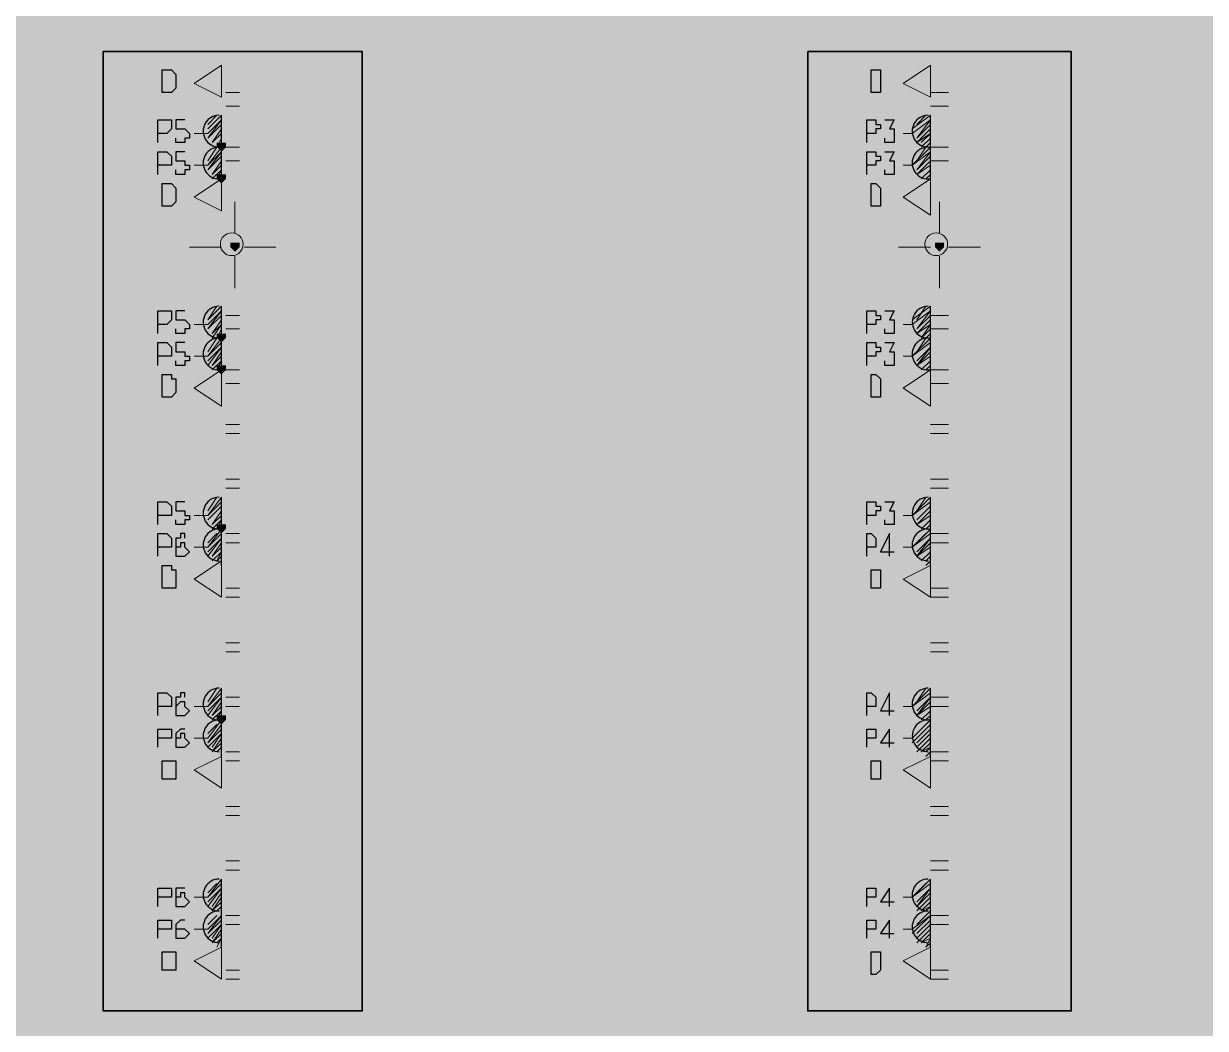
# Model space of a CAD drawing. Header units: millimetres. Extents: x -59 to 47, y 152 to 919.
# Drawn here: x 7.31 to 12.82, y 359.83 to 364.5 of the extents above; entities that cross this region are included whole.
import ezdxf

# ---------------------------------------------------------------- set-up
doc = ezdxf.new("R2010")
doc.units = ezdxf.units.MM
for name, color, linetype in [('PDF_014404$_ps_ELEC', 2, 'Continuous'), ('PDF_014404$_PS_ELECTRONICS', 5, 'Continuous'), ('PDF_014404$_ps_POWER$SKIRTING', 4, 'Continuous'), ('PDF_014404$_ps_TEXTBOLD$POWER', 2, 'Continuous'), ('PDF_014404$FT', 7, 'Continuous')]:
    doc.layers.add(name, color=color, linetype=linetype)
for name, color, linetype, true_color in [('PDF_014404$_PS_ELECTRONICS$CABLE$TRAY', 7, 'Continuous', 0xdd0037), ('PDF_014404$_ps_POWER$CABLE$TRAY', 7, 'Continuous', 0x7fbfff), ('PDF_014404$_ps_THIN', 7, 'Continuous', 0x7fbfff), ('PDF_014404$HL-TMP', 7, 'Continuous', 0x800000)]:
    doc.layers.add(name, color=color, linetype=linetype, true_color=true_color)

msp = doc.modelspace()

# ---------------------------------------------------------------- hatches: boundary and pattern name
at = {"layer": 'PDF_014404$_ps_THIN', "transparency": 33554559}
for points in [[(8.234, 363.9508), (8.2128, 363.9508), (8.2128, 363.9296), (8.234, 363.9084), (8.2552, 363.9296), (8.2552, 363.9508)], [(8.234, 363.8026), (8.2128, 363.8026), (8.2128, 363.7814), (8.234, 363.7602), (8.2552, 363.7814), (8.2552, 363.8026)], [(8.2975, 363.4851), (8.2764, 363.4851), (8.2764, 363.4639), (8.2975, 363.4427), (8.3187, 363.4639), (8.3187, 363.4851)], [(8.2975, 363.4851), (8.2764, 363.4851), (8.2764, 363.4639), (8.2975, 363.4427), (8.3187, 363.4639), (8.3187, 363.4851)], [(11.5784, 363.4851), (11.5573, 363.4851), (11.5573, 363.4639), (11.5784, 363.4427), (11.5996, 363.4639), (11.5996, 363.4851)], [(11.5784, 363.4851), (11.5573, 363.4851), (11.5573, 363.4639), (11.5784, 363.4427), (11.5996, 363.4639), (11.5996, 363.4851)], [(8.234, 363.0617), (8.2128, 363.0617), (8.2128, 363.0406), (8.234, 363.0194), (8.2552, 363.0406), (8.2552, 363.0617)], [(8.234, 362.9136), (8.2128, 362.9136), (8.2128, 362.8924), (8.234, 362.8712), (8.2552, 362.8924), (8.2552, 362.9136)], [(8.234, 362.1727), (8.2128, 362.1727), (8.2128, 362.1515), (8.234, 362.1304), (8.2552, 362.1515), (8.2552, 362.1727)], [(8.234, 361.2837), (8.2128, 361.2837), (8.2128, 361.2625), (8.234, 361.2414), (8.2552, 361.2625), (8.2552, 361.2837)]]:
    msp.add_hatch(color=256, dxfattribs=at).paths.add_polyline_path(points)

# ---------------------------------------------------------------- linework, layer by layer
at = {"layer": 'PDF_014404$_ps_ELEC', "lineweight": 25}
for points in [[(8.2234, 364.0778, 1.00004), (8.2234, 363.9296, 1.00004), (8.2234, 363.7814)], [(11.5255, 364.0778, 1.00004), (11.5255, 363.9296, 1.00004), (11.5255, 363.7814)], [(8.2234, 363.1887, 1.00004), (8.2234, 363.0406, 1.00004), (8.2234, 362.8924)], [(11.5255, 363.1887, 1.00004), (11.5255, 363.0406, 1.00004), (11.5255, 362.8924)], [(8.2234, 362.2997, 1.00004), (8.2234, 362.1516, 1.00004), (8.2234, 362.0034)], [(11.5255, 362.2997, 1.00004), (11.5255, 362.1516, 1.00004), (11.5255, 362.0034)], [(8.2234, 361.4107, 1.00004), (8.2234, 361.2625, 1.00004), (8.2234, 361.1144)], [(11.5255, 361.4107, 1.00004), (11.5255, 361.2625, 1.00004), (11.5255, 361.1144)], [(8.2234, 360.5217, 1.00004), (8.2234, 360.3735, 1.00004), (8.2234, 360.2253)], [(11.5255, 360.5217, 1.00004), (11.5255, 360.3735, 1.00004), (11.5255, 360.2253)]]:
    msp.add_lwpolyline(points, format="xyb", dxfattribs=at)
for points in [[(8.234, 363.7814), (8.234, 363.9296), (8.234, 364.0778)], [(11.5361, 363.7814), (11.5361, 363.9296), (11.5361, 364.0778)], [(8.234, 362.8924), (8.234, 363.0406), (8.234, 363.1887)], [(11.5361, 362.8924), (11.5361, 363.0406), (11.5361, 363.1887)], [(8.234, 361.9822), (8.234, 362.1515), (8.234, 362.2997)], [(11.5361, 361.9822), (11.5361, 362.1515), (11.5361, 362.2997)], [(8.234, 361.0932), (8.234, 361.2625), (8.234, 361.4107)], [(11.5361, 361.0932), (11.5361, 361.2625), (11.5361, 361.4107)], [(8.234, 360.2042), (8.234, 360.3523), (8.234, 360.5217)], [(11.5361, 360.2042), (11.5361, 360.3523), (11.5361, 360.5217)]]:
    msp.add_lwpolyline(points, dxfattribs=at)
at = {"layer": 'PDF_014404$_ps_ELEC', "lineweight": 0}
for points in [[(8.1705, 363.9931), (8.107, 363.9931)], [(11.4514, 363.9931), (11.4091, 363.9931)], [(8.1705, 363.8449), (8.107, 363.8449)], [(11.4514, 363.8449), (11.4091, 363.8449)], [(8.1705, 363.1041), (8.107, 363.1041)], [(11.4514, 363.1041), (11.4091, 363.1041)], [(8.1705, 362.9559), (8.107, 362.9559)], [(11.4514, 362.9559), (11.4091, 362.9559)], [(8.1705, 362.215), (8.107, 362.215)], [(11.4514, 362.215), (11.4091, 362.215)], [(8.1705, 362.0669), (8.107, 362.0669)], [(11.4514, 362.0669), (11.4091, 362.0669)], [(8.1705, 361.326), (8.107, 361.326)], [(11.4514, 361.326), (11.4091, 361.326)], [(8.1705, 361.1779), (8.107, 361.1779)], [(11.4514, 361.1779), (11.4091, 361.1779)], [(8.1705, 360.437), (8.107, 360.437)], [(11.4514, 360.437), (11.4091, 360.437)], [(8.1705, 360.2888), (8.107, 360.2888)], [(11.4514, 360.2888), (11.4091, 360.2888)]]:
    msp.add_lwpolyline(points, dxfattribs=at)
at = {"layer": 'PDF_014404$_PS_ELECTRONICS', "lineweight": 0}
for points in [[(8.107, 364.2259), (8.234, 364.1624), (8.234, 364.3106)], [(8.234, 364.3106), (8.234, 364.1624), (8.234, 364.3106)], [(11.4091, 364.2259), (11.5361, 364.1624), (11.5361, 364.3106)], [(11.5361, 364.3106), (11.5361, 364.1624), (11.5361, 364.3106)], [(8.107, 363.6967), (8.234, 363.6332), (8.234, 363.7814)], [(8.234, 363.7814), (8.234, 363.6332), (8.234, 363.7814)], [(11.4091, 363.6967), (11.5361, 363.6121), (11.5361, 363.7814)], [(11.5361, 363.7814), (11.5361, 363.6121), (11.5361, 363.7814)], [(8.107, 362.8077), (8.234, 362.7231), (8.234, 362.8924)], [(8.234, 362.8924), (8.234, 362.7231), (8.234, 362.8924)], [(11.4091, 362.8077), (11.5361, 362.7231), (11.5361, 362.8924)], [(11.5361, 362.8924), (11.5361, 362.7231), (11.5361, 362.8924)], [(8.107, 361.9187), (8.234, 361.834), (8.234, 362.0034)], [(8.234, 362.0034), (8.234, 361.834), (8.234, 362.0034)], [(11.4091, 361.9187), (11.5361, 361.834), (11.5361, 361.9822)], [(11.5361, 361.9822), (11.5361, 361.834), (11.5361, 361.9822)], [(8.107, 361.0297), (8.234, 360.945), (8.234, 361.0932)], [(8.234, 361.0932), (8.234, 360.945), (8.234, 361.0932)], [(11.4091, 361.0297), (11.5361, 360.945), (11.5361, 361.0932)], [(11.5361, 361.0932), (11.5361, 360.945), (11.5361, 361.0932)], [(8.107, 360.1407), (8.234, 360.056), (8.234, 360.2042)], [(8.234, 360.2042), (8.234, 360.056), (8.234, 360.2042)], [(11.4091, 360.1407), (11.5361, 360.056), (11.5361, 360.2042)], [(11.5361, 360.2042), (11.5361, 360.056), (11.5361, 360.2042)]]:
    msp.add_lwpolyline(points, close=True, dxfattribs=at)
at = {"layer": 'PDF_014404$_PS_ELECTRONICS', "transparency": 33554559}
for points in [[(8.107, 364.2259), (8.234, 364.3106), (8.234, 364.1624)], [(11.4091, 364.2259), (11.5361, 364.3106), (11.5361, 364.1624)], [(8.107, 363.6967), (8.234, 363.7814), (8.234, 363.6332)], [(11.4091, 363.6967), (11.5361, 363.7814), (11.5361, 363.6121)], [(8.107, 362.8077), (8.234, 362.8924), (8.234, 362.7231)], [(11.4091, 362.8077), (11.5361, 362.8924), (11.5361, 362.7231)], [(8.107, 361.9187), (8.234, 362.0034), (8.234, 361.834)], [(11.4091, 361.9187), (11.5361, 361.9822), (11.5361, 361.834)], [(8.107, 361.0297), (8.234, 361.0932), (8.234, 360.945)], [(11.4091, 361.0297), (11.5361, 361.0932), (11.5361, 360.945)], [(8.107, 360.1407), (8.234, 360.2042), (8.234, 360.056)], [(11.4091, 360.1407), (11.5361, 360.2042), (11.5361, 360.056)]]:
    msp.add_solid(points, dxfattribs=at)
at = {"layer": 'PDF_014404$_PS_ELECTRONICS$CABLE$TRAY', "transparency": 33554559}
for points in [[(7.9377, 363.1041), (7.9377, 363.3157), (5.3553, 363.1041)], [(7.9377, 363.3157), (5.3553, 363.1041), (5.3553, 363.3157)], [(11.2186, 363.1041), (11.2186, 363.3157), (8.6362, 363.1041)], [(11.2186, 363.3157), (8.6362, 363.1041), (8.6362, 363.3157)], [(14.69, 363.1041), (14.69, 363.3157), (11.9383, 363.1041)], [(14.69, 363.3157), (11.9383, 363.1041), (11.9383, 363.3157)]]:
    msp.add_solid(points, dxfattribs=at)
at = {"layer": 'PDF_014404$_ps_POWER$CABLE$TRAY', "transparency": 33554559}
for points in [[(5.3553, 363.6332), (5.3553, 363.4216), (7.9377, 363.6332)], [(5.3553, 363.4216), (7.9377, 363.6332), (7.9377, 363.4216)], [(8.6362, 363.6332), (8.6362, 363.4216), (11.2186, 363.6332)], [(8.6362, 363.4216), (11.2186, 363.6332), (11.2186, 363.4216)], [(11.9383, 363.6332), (11.9383, 363.4216), (14.5418, 363.6332)], [(11.9383, 363.4216), (14.5418, 363.6332), (14.5418, 363.4216)]]:
    msp.add_solid(points, dxfattribs=at)
at = {"layer": 'PDF_014404$_ps_POWER$SKIRTING', "lineweight": 0}
for points in [[(8.2552, 364.3741), (8.3187, 364.3741)], [(11.5361, 364.3741), (11.6208, 364.3741)], [(8.2552, 364.1836), (8.3187, 364.1836)], [(11.5361, 364.1836), (11.6208, 364.1836)], [(8.2552, 364.1201), (8.3187, 364.1201)], [(11.5361, 364.1201), (11.6208, 364.1201)], [(8.2552, 363.9296), (8.3187, 363.9296)], [(11.5361, 363.9296), (11.6208, 363.9296)], [(8.2552, 363.8661), (8.3187, 363.8661)], [(11.5361, 363.8661), (11.6208, 363.8661)], [(8.3187, 363.1464), (8.2552, 363.1464)], [(11.6208, 363.1464), (11.5361, 363.1464)], [(8.3187, 363.0829), (8.2552, 363.0829)], [(11.6208, 363.0829), (11.5361, 363.0829)], [(8.3187, 362.8924), (8.2552, 362.8924)], [(11.6208, 362.8924), (11.5361, 362.8924)], [(8.3187, 362.8289), (8.2552, 362.8289)], [(11.6208, 362.8289), (11.5361, 362.8289)], [(8.3187, 362.6384), (8.2552, 362.6384)], [(11.6208, 362.6384), (11.5361, 362.6384)], [(8.3187, 362.5961), (8.2552, 362.5961)], [(11.6208, 362.5961), (11.5361, 362.5961)], [(8.3187, 362.3844), (8.2552, 362.3844)], [(11.6208, 362.3844), (11.5361, 362.3844)], [(8.3187, 362.3421), (8.2552, 362.3421)], [(11.6208, 362.3421), (11.5361, 362.3421)], [(8.3187, 362.1304), (8.2552, 362.1304)], [(11.6208, 362.1304), (11.5361, 362.1304)], [(8.3187, 362.088), (8.2552, 362.088)], [(11.6208, 362.088), (11.5361, 362.088)], [(8.3187, 361.8764), (8.2552, 361.8764)], [(11.6208, 361.8764), (11.5361, 361.8764)], [(8.3187, 361.834), (8.2552, 361.834)], [(11.6208, 361.834), (11.5361, 361.834)], [(8.3187, 361.6224), (8.2552, 361.6224)], [(8.3187, 361.58), (8.2552, 361.58)], [(11.6208, 361.6224), (11.5361, 361.6224)], [(11.6208, 361.58), (11.5361, 361.58)], [(8.3187, 361.3684), (8.2552, 361.3684)], [(11.6208, 361.3684), (11.5361, 361.3684)], [(8.3187, 361.326), (8.2552, 361.326)], [(11.6208, 361.326), (11.5361, 361.326)], [(8.3187, 361.1144), (8.2552, 361.1144)], [(11.6208, 361.1144), (11.5361, 361.1144)], [(8.3187, 361.072), (8.2552, 361.072)], [(11.6208, 361.072), (11.5361, 361.072)], [(8.3187, 360.8604), (8.2552, 360.8604)], [(8.3187, 360.818), (8.2552, 360.818)], [(11.6208, 360.8604), (11.5361, 360.8604)], [(11.6208, 360.818), (11.5361, 360.818)], [(8.3187, 360.6063), (8.2552, 360.6063)], [(11.6208, 360.6063), (11.5361, 360.6063)], [(8.3187, 360.564), (8.2552, 360.564)], [(11.6208, 360.564), (11.5361, 360.564)], [(8.3187, 360.3523), (8.2552, 360.3523)], [(11.6208, 360.3523), (11.5361, 360.3523)], [(8.3187, 360.31), (8.2552, 360.31)], [(11.6208, 360.31), (11.5361, 360.31)], [(8.3187, 360.0983), (8.2552, 360.0983)], [(11.6208, 360.0983), (11.5361, 360.0983)], [(8.3187, 360.056), (8.2552, 360.056)], [(11.6208, 360.056), (11.5361, 360.056)], [(8.3187, 359.9078), (8.2552, 359.9078)], [(11.6208, 359.9078), (11.5361, 359.9078)]]:
    msp.add_lwpolyline(points, dxfattribs=at)
at = {"layer": 'PDF_014404$_ps_POWER$SKIRTING', "transparency": 33554559}
for points in [[(8.2552, 364.2259), (8.3187, 364.2259), (8.2552, 364.3741)], [(8.3187, 364.2259), (8.2552, 364.3741), (8.3187, 364.3741)], [(11.5361, 364.2259), (11.6208, 364.2259), (11.5361, 364.3741)], [(11.6208, 364.2259), (11.5361, 364.3741), (11.6208, 364.3741)], [(8.2552, 363.9719), (8.3187, 363.9719), (8.2552, 364.0778)], [(8.3187, 363.9719), (8.2552, 364.0778), (8.3187, 364.0778)], [(11.5361, 363.9719), (11.6208, 363.9719), (11.5361, 364.0778)], [(11.6208, 363.9719), (11.5361, 364.0778), (11.6208, 364.0778)], [(8.2552, 363.6756), (8.3187, 363.6756), (8.2552, 363.8238)], [(8.3187, 363.6756), (8.2552, 363.8238), (8.3187, 363.8238)], [(11.5361, 363.6756), (11.6208, 363.6756), (11.5361, 363.8238)], [(11.6208, 363.6756), (11.5361, 363.8238), (11.6208, 363.8238)], [(8.3187, 363.2734), (8.2552, 363.2734), (8.3187, 363.1887)], [(8.2552, 363.2734), (8.3187, 363.1887), (8.2552, 363.1887)], [(11.6208, 363.2734), (11.5361, 363.2734), (11.6208, 363.1887)], [(11.5361, 363.2734), (11.6208, 363.1887), (11.5361, 363.1887)], [(8.3187, 363.0406), (8.2552, 363.0406), (8.3187, 362.9347)], [(8.2552, 363.0406), (8.3187, 362.9347), (8.2552, 362.9347)], [(11.6208, 363.0406), (11.5361, 363.0406), (11.6208, 362.9347)], [(11.5361, 363.0406), (11.6208, 362.9347), (11.5361, 362.9347)], [(8.3187, 362.7866), (8.2552, 362.7866), (8.3187, 362.6807)], [(8.2552, 362.7866), (8.3187, 362.6807), (8.2552, 362.6807)], [(11.6208, 362.7866), (11.5361, 362.7866), (11.6208, 362.6807)], [(11.5361, 362.7866), (11.6208, 362.6807), (11.5361, 362.6807)], [(8.3187, 362.5326), (8.2552, 362.5326), (8.3187, 362.4267)], [(8.2552, 362.5326), (8.3187, 362.4267), (8.2552, 362.4267)], [(11.6208, 362.5326), (11.5361, 362.5326), (11.6208, 362.4267)], [(11.5361, 362.5326), (11.6208, 362.4267), (11.5361, 362.4267)], [(8.3187, 362.2785), (8.2552, 362.2785), (8.3187, 362.1727)], [(8.2552, 362.2785), (8.3187, 362.1727), (8.2552, 362.1727)], [(11.6208, 362.2785), (11.5361, 362.2785), (11.6208, 362.1727)], [(11.5361, 362.2785), (11.6208, 362.1727), (11.5361, 362.1727)], [(8.3187, 362.0245), (8.2552, 362.0245), (8.3187, 361.9187)], [(8.2552, 362.0245), (8.3187, 361.9187), (8.2552, 361.9187)], [(11.6208, 362.0245), (11.5361, 362.0245), (11.6208, 361.9187)], [(11.5361, 362.0245), (11.6208, 361.9187), (11.5361, 361.9187)], [(8.3187, 361.7705), (8.2552, 361.7705), (8.3187, 361.6647)], [(8.2552, 361.7705), (8.3187, 361.6647), (8.2552, 361.6647)], [(11.6208, 361.7705), (11.5361, 361.7705), (11.6208, 361.6647)], [(11.5361, 361.7705), (11.6208, 361.6647), (11.5361, 361.6647)], [(8.3187, 361.5165), (8.2552, 361.5165), (8.3187, 361.4107)], [(8.2552, 361.5165), (8.3187, 361.4107), (8.2552, 361.4107)], [(11.6208, 361.5165), (11.5361, 361.5165), (11.6208, 361.4107)], [(11.5361, 361.5165), (11.6208, 361.4107), (11.5361, 361.4107)], [(8.3187, 361.2625), (8.2552, 361.2625), (8.3187, 361.1779)], [(8.2552, 361.2625), (8.3187, 361.1779), (8.2552, 361.1779)], [(11.6208, 361.2625), (11.5361, 361.2625), (11.6208, 361.1779)], [(11.5361, 361.2625), (11.6208, 361.1779), (11.5361, 361.1779)], [(8.3187, 361.0085), (8.2552, 361.0085), (8.3187, 360.9239)], [(8.2552, 361.0085), (8.3187, 360.9239), (8.2552, 360.9239)], [(11.6208, 361.0085), (11.5361, 361.0085), (11.6208, 360.9239)], [(11.5361, 361.0085), (11.6208, 360.9239), (11.5361, 360.9239)], [(8.3187, 360.7545), (8.2552, 360.7545), (8.3187, 360.6698)], [(8.2552, 360.7545), (8.3187, 360.6698), (8.2552, 360.6698)], [(11.6208, 360.7545), (11.5361, 360.7545), (11.6208, 360.6698)], [(11.5361, 360.7545), (11.6208, 360.6698), (11.5361, 360.6698)], [(8.3187, 360.5005), (8.2552, 360.5005), (8.3187, 360.4158)], [(8.2552, 360.5005), (8.3187, 360.4158), (8.2552, 360.4158)], [(11.6208, 360.5005), (11.5361, 360.5005), (11.6208, 360.4158)], [(11.5361, 360.5005), (11.6208, 360.4158), (11.5361, 360.4158)], [(8.3187, 360.2465), (8.2552, 360.2465), (8.3187, 360.1618)], [(8.2552, 360.2465), (8.3187, 360.1618), (8.2552, 360.1618)], [(11.6208, 360.2465), (11.5361, 360.2465), (11.6208, 360.1618)], [(11.5361, 360.2465), (11.6208, 360.1618), (11.5361, 360.1618)], [(8.3187, 360.0137), (8.2552, 360.0137), (8.3187, 359.9078)], [(8.2552, 360.0137), (8.3187, 359.9078), (8.2552, 359.9078)], [(11.6208, 360.0137), (11.5361, 360.0137), (11.6208, 359.9078)], [(11.5361, 360.0137), (11.6208, 359.9078), (11.5361, 359.9078)]]:
    msp.add_solid(points, dxfattribs=at)
at = {"layer": 'PDF_014404$_ps_TEXTBOLD$POWER', "lineweight": 25}
for points in [[(7.9588, 364.1836), (7.9588, 364.2894), (8.0012, 364.2894), (8.0223, 364.2683), (8.0223, 364.2471), (8.0223, 364.2259), (8.0223, 364.2048), (8.0012, 364.1836)], [(11.2609, 364.1836), (11.2609, 364.2894), (11.2821, 364.2894), (11.3033, 364.2894), (11.3033, 364.2683), (11.3033, 364.2471), (11.3033, 364.2259), (11.3033, 364.2048), (11.3033, 364.1836), (11.2821, 364.1836)], [(7.9588, 363.6544), (7.9588, 363.7602), (8.0012, 363.7602), (8.0223, 363.7391), (8.0223, 363.7179), (8.0223, 363.6967), (8.0223, 363.6756), (8.0012, 363.6544)], [(11.2609, 363.6544), (11.2609, 363.7602), (11.2821, 363.7602), (11.3033, 363.7391), (11.3033, 363.7179), (11.3033, 363.6967), (11.3033, 363.6756), (11.3033, 363.6544), (11.2821, 363.6544)], [(7.9588, 362.7654), (7.9588, 362.8712), (8.0012, 362.8712), (8.0012, 362.8501), (8.0223, 362.8501), (8.0223, 362.8289), (8.0223, 362.8077), (8.0223, 362.7866), (8.0012, 362.7654)], [(11.2609, 362.7654), (11.2609, 362.8712), (11.2821, 362.8712), (11.3033, 362.8501), (11.3033, 362.8289), (11.3033, 362.8077), (11.3033, 362.7866), (11.3033, 362.7654), (11.2821, 362.7654)], [(7.9588, 361.8764), (7.9588, 361.9822), (8.0012, 361.9822), (8.0012, 361.961), (8.0223, 361.961), (8.0223, 361.9399), (8.0223, 361.9187), (8.0223, 361.8975), (8.0223, 361.8764), (8.0012, 361.8764)], [(11.2609, 361.8764), (11.2609, 361.961), (11.2821, 361.961), (11.3033, 361.961), (11.3033, 361.9399), (11.3033, 361.8975), (11.3033, 361.8764), (11.2821, 361.8764)], [(7.9588, 360.9874), (7.9588, 361.072), (8.0012, 361.072), (8.0223, 361.072), (8.0223, 361.0509), (8.0223, 361.0085), (8.0223, 360.9874), (8.0012, 360.9874)], [(11.2609, 360.9874), (11.2609, 361.072), (11.2821, 361.072), (11.3033, 361.072), (11.3033, 361.0509), (11.3033, 361.0085), (11.3033, 360.9874), (11.2821, 360.9874)], [(7.9588, 360.0983), (7.9588, 360.183), (8.0012, 360.183), (8.0223, 360.183), (8.0223, 360.1618), (8.0223, 360.1195), (8.0223, 360.0983), (8.0012, 360.0983)], [(11.2609, 360.0772), (11.2609, 360.183), (11.2821, 360.183), (11.3033, 360.183), (11.3033, 360.1618), (11.3033, 360.1407), (11.3033, 360.1195), (11.3033, 360.0983), (11.2821, 360.0772)]]:
    msp.add_lwpolyline(points, close=True, dxfattribs=at)
for points in [[(7.9377, 363.9508), (7.9377, 364.0566), (7.98, 364.0566), (8.0012, 364.0566), (8.0012, 364.0354), (8.0012, 364.0143), (7.98, 363.9931), (7.9377, 363.9931)], [(8.0647, 364.0566), (8.0223, 364.0566), (8.0223, 364.0143), (8.0435, 364.0143), (8.0647, 364.0143), (8.0858, 363.9931), (8.0858, 363.9719), (8.0647, 363.9719), (8.0647, 363.9508), (8.0435, 363.9508), (8.0223, 363.9508), (8.0223, 363.9719)], [(11.2398, 363.9508), (11.2398, 364.0566), (11.2821, 364.0566), (11.2821, 364.0354), (11.3033, 364.0354), (11.3033, 364.0143), (11.2821, 364.0143), (11.2821, 363.9931), (11.2398, 363.9931)], [(11.3244, 364.0566), (11.3668, 364.0566), (11.3456, 364.0143), (11.3668, 364.0143), (11.3668, 363.9931), (11.3668, 363.9719), (11.3668, 363.9508), (11.3456, 363.9508), (11.3244, 363.9508), (11.3244, 363.9719)], [(7.9377, 363.8026), (7.9377, 363.9084), (7.98, 363.9084), (8.0012, 363.8873), (8.0012, 363.8661), (8.0012, 363.8449), (7.98, 363.8449), (7.9377, 363.8449)], [(8.0647, 363.9084), (8.0223, 363.9084), (8.0223, 363.8661), (8.0435, 363.8661), (8.0647, 363.8661), (8.0647, 363.8449), (8.0858, 363.8449), (8.0858, 363.8238), (8.0647, 363.8238), (8.0647, 363.8026), (8.0435, 363.8026), (8.0223, 363.8026), (8.0223, 363.8238)], [(11.2398, 363.8026), (11.2398, 363.9084), (11.2821, 363.9084), (11.2821, 363.8873), (11.3033, 363.8873), (11.3033, 363.8661), (11.2821, 363.8661), (11.2821, 363.8449), (11.2398, 363.8449)], [(11.3244, 363.9084), (11.3668, 363.9084), (11.3456, 363.8661), (11.3668, 363.8661), (11.3668, 363.8449), (11.3668, 363.8238), (11.3668, 363.8026), (11.3456, 363.8026), (11.3244, 363.8026), (11.3244, 363.8238)], [(7.9377, 363.0617), (7.9377, 363.1676), (7.98, 363.1676), (8.0012, 363.1676), (8.0012, 363.1464), (8.0012, 363.1252), (7.98, 363.1041), (7.9377, 363.1041)], [(8.0647, 363.1676), (8.0223, 363.1676), (8.0223, 363.1252), (8.0435, 363.1252), (8.0647, 363.1252), (8.0858, 363.1041), (8.0858, 363.0829), (8.0647, 363.0829), (8.0647, 363.0617), (8.0435, 363.0617), (8.0223, 363.0617), (8.0223, 363.0829)], [(11.2398, 363.0617), (11.2398, 363.1676), (11.2821, 363.1676), (11.2821, 363.1464), (11.3033, 363.1464), (11.3033, 363.1252), (11.2821, 363.1252), (11.2821, 363.1041), (11.2398, 363.1041)], [(11.3244, 363.1676), (11.3668, 363.1676), (11.3456, 363.1252), (11.3668, 363.1252), (11.3668, 363.1041), (11.3668, 363.0829), (11.3668, 363.0617), (11.3456, 363.0617), (11.3244, 363.0617), (11.3244, 363.0829)], [(7.9377, 362.9136), (7.9377, 363.0194), (7.98, 363.0194), (8.0012, 362.9982), (8.0012, 362.9771), (8.0012, 362.9559), (7.98, 362.9559), (7.9377, 362.9559)], [(8.0647, 363.0194), (8.0223, 363.0194), (8.0223, 362.9771), (8.0435, 362.9771), (8.0647, 362.9771), (8.0647, 362.9559), (8.0858, 362.9559), (8.0858, 362.9347), (8.0647, 362.9347), (8.0647, 362.9136), (8.0435, 362.9136), (8.0223, 362.9136), (8.0223, 362.9347)], [(11.2398, 362.9136), (11.2398, 363.0194), (11.2821, 363.0194), (11.2821, 362.9982), (11.3033, 362.9982), (11.3033, 362.9771), (11.2821, 362.9771), (11.2821, 362.9559), (11.2398, 362.9559)], [(11.3244, 363.0194), (11.3668, 363.0194), (11.3456, 362.9771), (11.3668, 362.9771), (11.3668, 362.9559), (11.3668, 362.9347), (11.3668, 362.9136), (11.3456, 362.9136), (11.3244, 362.9136), (11.3244, 362.9347)], [(7.9377, 362.1727), (7.9377, 362.2785), (7.98, 362.2785), (8.0012, 362.2574), (8.0012, 362.2362), (8.0012, 362.215), (7.98, 362.215), (7.9377, 362.215)], [(8.0647, 362.2785), (8.0223, 362.2785), (8.0223, 362.2362), (8.0435, 362.2362), (8.0647, 362.2362), (8.0647, 362.215), (8.0858, 362.215), (8.0858, 362.1939), (8.0647, 362.1939), (8.0647, 362.1727), (8.0435, 362.1727), (8.0223, 362.1727), (8.0223, 362.1939)], [(11.2398, 362.1727), (11.2398, 362.2785), (11.2821, 362.2785), (11.2821, 362.2574), (11.3033, 362.2574), (11.3033, 362.2362), (11.2821, 362.2362), (11.2821, 362.215), (11.2398, 362.215)], [(11.3244, 362.2785), (11.3668, 362.2785), (11.3456, 362.2362), (11.3668, 362.2362), (11.3668, 362.215), (11.3668, 362.1939), (11.3668, 362.1727), (11.3456, 362.1727), (11.3244, 362.1727), (11.3244, 362.1939)], [(7.9377, 362.0245), (7.9377, 362.1304), (7.98, 362.1304), (8.0012, 362.1092), (8.0012, 362.088), (8.0012, 362.0669), (7.98, 362.0669), (7.9377, 362.0669)], [(8.0647, 362.1092), (8.0647, 362.1304), (8.0435, 362.1304), (8.0435, 362.1092), (8.0223, 362.1092), (8.0223, 362.0669), (8.0223, 362.0457), (8.0223, 362.0245), (8.0435, 362.0245), (8.0647, 362.0245), (8.0858, 362.0457), (8.0647, 362.0669), (8.0647, 362.088), (8.0435, 362.088), (8.0435, 362.0669), (8.0223, 362.0669), (8.0223, 362.0457)], [(11.2398, 362.0245), (11.2398, 362.1304), (11.2609, 362.1304), (11.2821, 362.1092), (11.2821, 362.088), (11.2821, 362.0669), (11.2609, 362.0669), (11.2398, 362.0669)], [(11.3456, 362.0245), (11.3456, 362.1304), (11.3033, 362.0457), (11.3668, 362.0457)], [(7.9377, 361.2837), (7.9377, 361.3895), (7.98, 361.3895), (8.0012, 361.3684), (8.0012, 361.3472), (8.0012, 361.326), (7.98, 361.326), (7.9377, 361.326)], [(8.0647, 361.3684), (8.0647, 361.3895), (8.0435, 361.3895), (8.0435, 361.3684), (8.0223, 361.3684), (8.0223, 361.3472), (8.0223, 361.3049), (8.0223, 361.2837), (8.0435, 361.2837), (8.0647, 361.2837), (8.0858, 361.3049), (8.0647, 361.326), (8.0647, 361.3472), (8.0435, 361.3472), (8.0223, 361.326), (8.0223, 361.3049)], [(11.2398, 361.2837), (11.2398, 361.3895), (11.2609, 361.3895), (11.2821, 361.3684), (11.2821, 361.3472), (11.2821, 361.326), (11.2609, 361.326), (11.2398, 361.326)], [(11.3456, 361.2837), (11.3456, 361.3895), (11.3033, 361.3049), (11.3668, 361.3049)], [(7.9377, 361.1355), (7.9377, 361.2202), (7.98, 361.2202), (8.0012, 361.2202), (8.0012, 361.199), (8.0012, 361.1779), (7.98, 361.1779), (7.9377, 361.1779)], [(8.0647, 361.2202), (8.0435, 361.2202), (8.0223, 361.199), (8.0223, 361.1779), (8.0223, 361.1567), (8.0223, 361.1355), (8.0435, 361.1355), (8.0647, 361.1355), (8.0858, 361.1567), (8.0647, 361.1779), (8.0647, 361.199), (8.0435, 361.199), (8.0435, 361.1779), (8.0223, 361.1779), (8.0223, 361.1567)], [(11.2398, 361.1355), (11.2398, 361.2202), (11.2609, 361.2202), (11.2821, 361.2202), (11.2821, 361.199), (11.2821, 361.1779), (11.2609, 361.1779), (11.2398, 361.1779)], [(11.3456, 361.1355), (11.3456, 361.2202), (11.3033, 361.1567), (11.3668, 361.1567)], [(7.9377, 360.3947), (7.9377, 360.4793), (7.98, 360.4793), (8.0012, 360.4793), (8.0012, 360.4582), (8.0012, 360.437), (7.98, 360.437), (7.9377, 360.437)], [(8.0647, 360.4793), (8.0435, 360.4793), (8.0223, 360.4793), (8.0223, 360.437), (8.0223, 360.4158), (8.0223, 360.3947), (8.0435, 360.3947), (8.0647, 360.3947), (8.0858, 360.4158), (8.0647, 360.437), (8.0647, 360.4582), (8.0435, 360.4582), (8.0435, 360.437), (8.0223, 360.437), (8.0223, 360.4158)], [(11.2398, 360.3947), (11.2398, 360.4793), (11.2609, 360.4793), (11.2821, 360.4793), (11.2821, 360.4582), (11.2821, 360.437), (11.2609, 360.437), (11.2398, 360.437)], [(11.3456, 360.3947), (11.3456, 360.4793), (11.3033, 360.4158), (11.3668, 360.4158)], [(7.9377, 360.2465), (7.9377, 360.3312), (7.98, 360.3312), (8.0012, 360.3312), (8.0012, 360.31), (8.0012, 360.2888), (7.98, 360.2888), (7.9377, 360.2888)], [(8.0647, 360.3312), (8.0435, 360.3312), (8.0223, 360.31), (8.0223, 360.2888), (8.0223, 360.2677), (8.0223, 360.2465), (8.0435, 360.2465), (8.0647, 360.2465), (8.0858, 360.2677), (8.0647, 360.2888), (8.0435, 360.2888), (8.0223, 360.2888), (8.0223, 360.2677)], [(11.2398, 360.2465), (11.2398, 360.3312), (11.2609, 360.3312), (11.2821, 360.3312), (11.2821, 360.31), (11.2821, 360.2888), (11.2609, 360.2888), (11.2398, 360.2888)], [(11.3456, 360.2465), (11.3456, 360.3312), (11.3033, 360.2677), (11.3668, 360.2677)]]:
    msp.add_lwpolyline(points, dxfattribs=at)
at = {"layer": 'PDF_014404$_ps_THIN', "lineweight": 18}
for points in [[(8.2128, 364.0778), (8.1705, 364.0354)], [(8.234, 364.0778), (8.1705, 364.0143)], [(8.1705, 363.9931), (8.234, 364.0566), (8.1705, 363.9719), (8.234, 364.0354)], [(11.5361, 364.0778), (11.4514, 364.0143)], [(11.4514, 363.9931), (11.5361, 364.0566), (11.4726, 363.9719), (11.5361, 364.0354)], [(11.5149, 364.0778), (11.4726, 364.0354)], [(8.234, 364.0143), (8.1917, 363.9508), (8.234, 363.9931), (8.1917, 363.9508)], [(11.5361, 364.0143), (11.4726, 363.9508), (11.5361, 363.9931), (11.4938, 363.9508)], [(8.234, 363.9719), (8.2128, 363.9296), (8.234, 363.9508)], [(11.5361, 363.9508), (11.5149, 363.9296), (11.5361, 363.9296), (11.4514, 363.8449), (11.5361, 363.9084), (11.4726, 363.8238), (11.5361, 363.8873)], [(11.5361, 363.9719), (11.4938, 363.9296)], [(8.2128, 363.9296), (8.1705, 363.8661)], [(8.234, 363.9296), (8.1705, 363.8449), (8.234, 363.9084), (8.1705, 363.8238), (8.234, 363.8873)], [(11.5149, 363.9296), (11.4726, 363.8661)], [(8.234, 363.8661), (8.1917, 363.8026), (8.234, 363.8449)], [(11.5361, 363.8661), (11.4726, 363.8026), (11.5361, 363.8449)], [(8.1917, 363.7814), (8.234, 363.8238), (8.2128, 363.7814), (8.234, 363.8026)], [(11.5361, 363.8238), (11.4938, 363.7814), (11.5361, 363.8238)], [(11.5361, 363.8026), (11.5149, 363.7814), (11.5361, 363.7814)], [(8.2975, 363.5274), (8.2975, 363.6756)], [(11.5784, 363.5274), (11.5784, 363.6756)], [(8.0858, 363.4639), (8.234, 363.4639)], [(8.3399, 363.4639), (8.488, 363.4639)], [(11.3879, 363.4639), (11.5361, 363.4639)], [(11.6208, 363.4639), (11.7689, 363.4639)], [(8.2975, 363.2734), (8.2975, 363.4216)], [(11.5784, 363.2734), (11.5784, 363.4216)], [(8.2128, 363.1887), (8.1705, 363.1252), (8.234, 363.1887)], [(11.5361, 363.1887), (11.4514, 363.1252)], [(11.5149, 363.1887), (11.4726, 363.1252)], [(8.1705, 363.1041), (8.234, 363.1676), (8.1705, 363.0829), (8.234, 363.1464)], [(8.234, 363.1252), (8.1917, 363.0617), (8.234, 363.1041), (8.1917, 363.0406)], [(11.4514, 363.1041), (11.5361, 363.1676), (11.4726, 363.0829), (11.5361, 363.1464)], [(11.5361, 363.1252), (11.4726, 363.0617), (11.5361, 363.1041), (11.4938, 363.0406), (11.5361, 363.0829)], [(8.234, 363.0829), (8.2128, 363.0406), (8.234, 363.0617)], [(8.2128, 363.0406), (8.1705, 362.9771)], [(8.234, 363.0406), (8.1705, 362.9559), (8.234, 363.0194)], [(11.5361, 363.0617), (11.5149, 363.0406), (11.5361, 363.0406), (11.4514, 362.9559), (11.5361, 363.0194)], [(11.5149, 363.0406), (11.4726, 362.9771)], [(8.1705, 362.9347), (8.234, 362.9982), (8.1705, 362.9136)], [(8.234, 362.9771), (8.1917, 362.9136), (8.234, 362.9559)], [(11.4726, 362.9347), (11.5361, 362.9982), (11.4726, 362.9136), (11.5361, 362.9771)], [(11.5361, 362.9559), (11.4726, 362.9136)], [(8.1917, 362.8924), (8.234, 362.9347), (8.2128, 362.8924), (8.234, 362.9136)], [(11.5361, 362.9347), (11.4938, 362.8924), (11.5361, 362.9347)], [(11.5361, 362.9136), (11.5149, 362.8924), (11.5361, 362.8924)], [(8.2128, 362.2997), (8.1705, 362.2362)], [(8.234, 362.2997), (8.1705, 362.215), (8.234, 362.2785)], [(11.5361, 362.2997), (11.4514, 362.215), (11.5361, 362.2785)], [(11.5149, 362.2997), (11.4726, 362.2362)], [(8.234, 362.2574), (8.1705, 362.1939), (8.234, 362.2574)], [(11.5361, 362.2574), (11.4726, 362.1939), (11.5361, 362.2574)], [(8.234, 362.2362), (8.1917, 362.1727), (8.234, 362.215)], [(8.1917, 362.1515), (8.234, 362.1939), (8.2128, 362.1515), (8.234, 362.1727)], [(11.5361, 362.2362), (11.4726, 362.1727), (11.5361, 362.215)], [(11.5361, 362.1939), (11.4938, 362.1515), (11.5361, 362.1939)], [(8.234, 362.1515), (8.1705, 362.0669), (8.234, 362.1304)], [(8.2128, 362.1304), (8.1705, 362.088)], [(11.5361, 362.1727), (11.5149, 362.1515), (11.5361, 362.1515), (11.4514, 362.0669), (11.5361, 362.1304)], [(11.5149, 362.1304), (11.4726, 362.088)], [(8.1705, 362.0457), (8.234, 362.1092), (8.1705, 362.0245)], [(8.234, 362.088), (8.1917, 362.0245), (8.234, 362.0669)], [(11.4726, 362.0457), (11.5361, 362.1092), (11.4726, 362.0245), (11.5361, 362.088)], [(8.1917, 362.0034), (8.234, 362.0457), (8.2128, 362.0034), (8.234, 362.0245)], [(11.5361, 362.0669), (11.4726, 362.0245)], [(11.5361, 362.0457), (11.4938, 362.0034), (11.5361, 362.0457)], [(11.5361, 362.0245), (11.5149, 362.0034)], [(8.234, 362.0034), (8.234, 361.9822)], [(11.5361, 362.0034), (11.5149, 361.9822)], [(8.2128, 361.4107), (8.1705, 361.3472)], [(8.234, 361.4107), (8.1705, 361.326), (8.234, 361.3895)], [(8.1705, 361.3049), (8.234, 361.3684), (8.1705, 361.2837)], [(11.5361, 361.4107), (11.4514, 361.326), (11.5361, 361.3895)], [(11.5149, 361.4107), (11.4726, 361.3472)], [(11.4726, 361.3049), (11.5361, 361.3684), (11.4726, 361.2837), (11.5361, 361.3472)], [(8.234, 361.3472), (8.1917, 361.2837), (8.234, 361.326)], [(8.1917, 361.2625), (8.234, 361.3049), (8.2128, 361.2625), (8.234, 361.2837)], [(11.5361, 361.326), (11.4726, 361.2837)], [(11.5361, 361.3049), (11.4938, 361.2625), (11.5361, 361.3049)], [(8.234, 361.2625), (8.1705, 361.1779)], [(11.5361, 361.2837), (11.5149, 361.2625), (11.5361, 361.2625), (11.4514, 361.1779)], [(8.2128, 361.2414), (8.1705, 361.199)], [(8.234, 361.2414), (8.1705, 361.1567), (8.234, 361.2202)], [(8.1705, 361.1355), (8.234, 361.199), (8.1917, 361.1355)], [(11.5361, 361.2414), (11.4514, 361.1567)], [(11.5149, 361.2414), (11.4726, 361.199)], [(11.5361, 361.2202), (11.4726, 361.1567)], [(11.5361, 361.199), (11.4726, 361.1355), (11.5361, 361.199)], [(8.234, 361.1779), (8.1917, 361.1144), (8.234, 361.1567)], [(11.5361, 361.1779), (11.4726, 361.1144)], [(11.5361, 361.1567), (11.4938, 361.1144), (11.5361, 361.1355), (11.5149, 361.1144)], [(8.234, 361.1355), (8.2128, 361.1144), (8.234, 361.1355)], [(8.234, 361.1144), (8.234, 361.0932)], [(11.5361, 361.1144), (11.5149, 361.0932)], [(8.234, 360.5217), (8.1705, 360.437), (8.234, 360.5005)], [(8.2128, 360.5005), (8.1705, 360.4582)], [(8.1705, 360.4158), (8.234, 360.4793), (8.1705, 360.3947)], [(11.5361, 360.5217), (11.4514, 360.437), (11.5361, 360.5005)], [(11.5149, 360.5005), (11.4726, 360.4582)], [(11.4726, 360.4158), (11.5361, 360.4793), (11.4726, 360.3947), (11.5361, 360.4582)], [(8.234, 360.4582), (8.1917, 360.3947)], [(8.234, 360.437), (8.1917, 360.3735), (8.234, 360.4158)], [(11.5361, 360.437), (11.4726, 360.3735)], [(8.234, 360.3947), (8.2128, 360.3735), (8.234, 360.3947)], [(8.234, 360.3735), (8.234, 360.3523)], [(11.5361, 360.3735), (11.5149, 360.3523), (11.4726, 360.31)], [(11.5361, 360.4158), (11.4938, 360.3735), (11.5361, 360.3947), (11.5149, 360.3735)], [(8.2128, 360.3523), (8.1705, 360.31)], [(8.1705, 360.2888), (8.234, 360.3523), (8.1705, 360.2677), (8.234, 360.3312)], [(11.4514, 360.2888), (11.5361, 360.3523), (11.4514, 360.2677)], [(11.5361, 360.3312), (11.4726, 360.2677)], [(8.1705, 360.2465), (8.234, 360.31), (8.1917, 360.2465)], [(8.234, 360.2888), (8.1917, 360.2253), (8.234, 360.2677)], [(11.5361, 360.31), (11.4726, 360.2465), (11.5361, 360.31)], [(11.5361, 360.2888), (11.4726, 360.2253)], [(11.5361, 360.2677), (11.4938, 360.2253), (11.5361, 360.2465), (11.5149, 360.2042), (11.5361, 360.2253)], [(8.2128, 360.2253), (8.234, 360.2465), (8.2128, 360.2042)], [(8.234, 360.2253), (8.234, 360.2042)]]:
    msp.add_lwpolyline(points, dxfattribs=at)
for centre in [(8.2823, 363.4773), (11.5633, 363.4773)]:
    msp.add_circle(centre, 0.0529, dxfattribs=at)
at = {"layer": 'PDF_014404$FT', "lineweight": 35}
for points in [[(7.6837, 364.3741), (8.8902, 364.3741), (8.8902, 359.9078), (7.6837, 359.9078)], [(10.9646, 364.3741), (12.1923, 364.3741), (12.1923, 359.9078), (10.9646, 359.9078)]]:
    msp.add_lwpolyline(points, close=True, dxfattribs=at)
at = {"layer": 'PDF_014404$HL-TMP', "transparency": 33554559}
for points in [[(23.9612, 365.2631), (-14.0973, 365.2631), (23.9612, 364.2048)], [(-14.0973, 365.2631), (23.9612, 364.2048), (-14.0973, 364.2048)], [(21.1248, 364.2048), (21.1248, 364.2048), (-14.0973, 364.2048)], [(21.1248, 364.2048), (-14.0973, 364.2048), (23.9612, 364.2048)], [(21.1248, 364.2048), (-14.0973, 364.2048), (21.1248, 357.4313)], [(-14.0973, 364.2048), (21.1248, 357.4313), (-14.0973, 357.4313)]]:
    msp.add_solid(points, dxfattribs=at)

doc.saveas('drawing.dxf')
